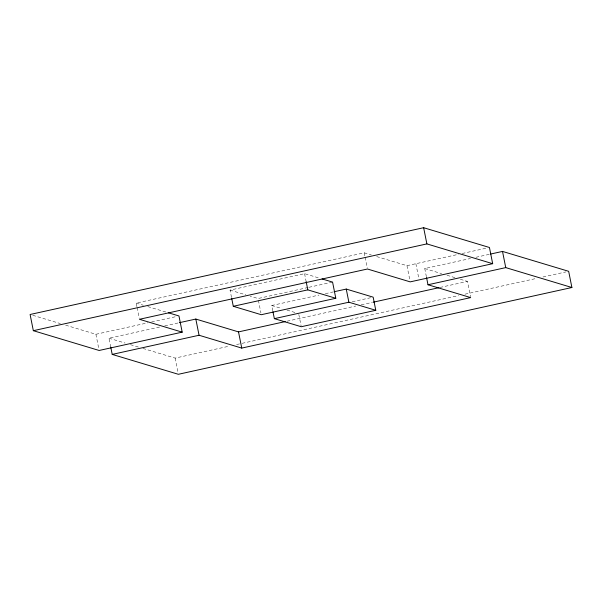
<?xml version="1.0" encoding="UTF-8"?>
<svg xmlns="http://www.w3.org/2000/svg" width="602" height="602" viewBox="0 0 602 602"><rect width="100%" height="100%" fill="white"/><g stroke="black" fill="none" stroke-linecap="round" stroke-linejoin="round"><path stroke-width="0.45" stroke-dasharray="3.01 2.26" d="M136.925 306.704L136.202 303.099L364.21 252.817L371.336 254.962M231.492 297.298L230.054 290.104L304.574 273.669L320.324 278.402M65.663 325.185L95.899 334.283L147.926 322.807M151.576 322.002L177.138 316.366M308.028 287.5L258.04 298.524L250.169 296.154M308.939 287.297L332.567 282.082M376.679 256.572L406.967 265.678L458.558 254.3M462.193 253.502L485.806 248.287M110.768 347.203L108.97 338.211L160.17 326.924M164.737 325.915L178.448 322.89M426.374 276.664L424.756 268.567L470.493 258.484M475.986 257.272L489.704 254.247M272.774 310.76L271.728 305.5L318.985 295.078M325.343 293.678L333.523 291.872M352.26 301.768L371.344 297.561M287.049 321.19L355.729 306.042M361.223 304.83L372.217 302.407M439.979 287.463L467.453 281.405L470.508 296.703M142.937 348.423L175.122 358.1L229.249 346.165M236.586 344.547L241.169 343.539M242.087 343.336L458.581 295.59M465.007 294.175L536.555 278.395M542.981 276.98L565.91 271.923M424.756 268.567L441.657 273.647M446.993 275.257L454.999 277.665M460.334 279.268L467.453 281.405M230.054 290.104L245.797 294.837M271.728 305.5L281.593 308.465M286.973 310.09L295.951 312.784M136.202 303.099L143.329 305.244M147.783 306.584L166.491 312.212M32.764 315.297L60.328 323.583M108.97 338.211L125.058 343.05M130.423 344.66L139.363 347.354M415.869 263.714L418.744 278.109M406.967 265.678L410.022 280.968M364.21 252.817L364.925 256.422M365.105 257.317L367.265 268.116M304.574 273.669L306.192 281.766M298.818 314.47L301.09 325.863M258.401 300.323L260.922 312.912M175.122 358.1L177.996 372.495M137.105 307.599L139.258 318.398M95.899 334.283L98.954 349.574"/><path stroke-width="0.9" d="M182.195 332.153L139.438 319.293L367.446 269.011L410.203 281.871L492.677 263.684L489.441 247.49L423.642 227.707L30.1 314.492L33.336 330.686L99.134 350.469L182.195 332.153L178.96 315.96L168.274 312.747M33.336 330.686L426.878 243.9L492.677 263.684M231.672 298.201L233.29 306.298L307.81 289.863L335.803 298.276L332.567 282.082L322.07 278.929M179.366 322.687L195.823 319.06L238.512 331.898L285.22 321.596M490.622 254.044L502.512 251.418L568.664 271.314L571.9 287.508L178.358 374.293L112.205 354.405L110.768 347.203M334.434 291.669L346.248 289.065L373.165 297.162L375.791 310.301L301.263 326.735L274.354 318.646L272.947 311.633M335.803 298.276L261.276 314.711L233.29 306.298M112.205 354.405L199.059 335.254L241.748 348.091L470.689 297.599L427.992 284.761L426.555 277.567M274.354 318.646L348.874 302.212L375.791 310.301M427.992 284.761L505.748 267.612L571.9 287.508M373.127 302.212L439.061 287.666M502.512 251.418L505.748 267.612M423.642 227.707L426.878 243.9M346.248 289.065L348.874 302.212M306.192 281.766L307.81 289.863M238.512 331.898L241.748 348.091M195.823 319.06L199.059 335.254"/></g></svg>
